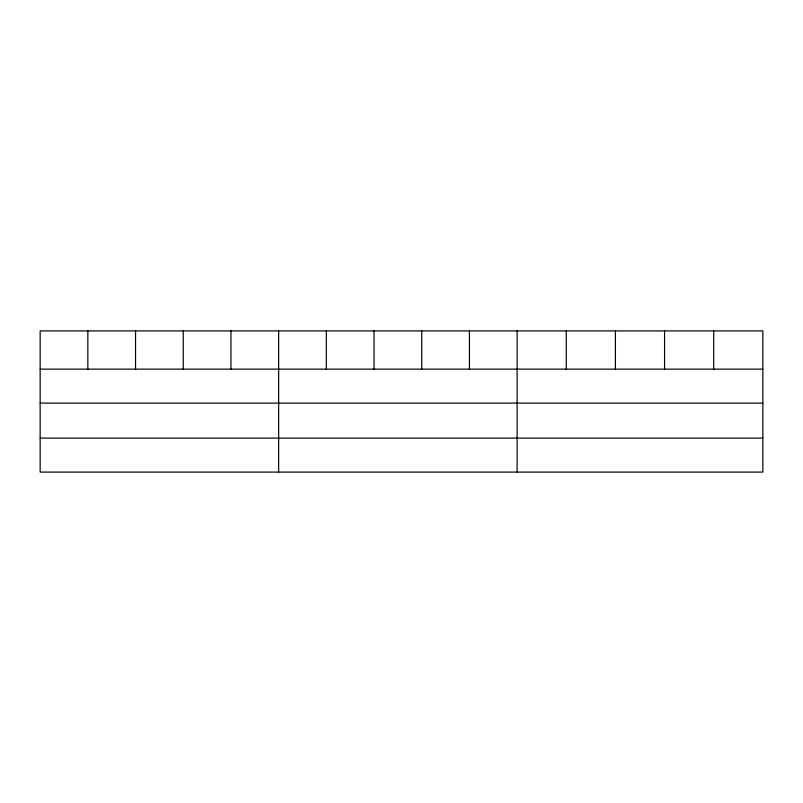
<?xml version="1.0" encoding="UTF-8"?>
<svg xmlns="http://www.w3.org/2000/svg" width="803" height="803" viewBox="0 0 803 803"><rect width="100%" height="100%" fill="white"/><g stroke="black" fill="none" stroke-linecap="round" stroke-linejoin="round"><path stroke-width="1.2" d="M762.85 403.106L762.85 330.916L40.15 330.916L40.15 472.084L762.85 472.084L762.85 403.106L40.15 403.106M40.15 369.139L762.85 369.139M40.15 438.107L762.85 438.107M713.706 330.916L713.706 369.139M664.563 330.916L664.563 369.139M615.419 330.916L615.419 369.139M566.276 330.916L566.276 369.139M517.132 330.916L517.132 472.084M469.434 330.916L469.434 369.139M421.736 330.916L421.736 369.139M374.037 330.916L374.037 369.139M326.339 330.916L326.339 369.139M278.641 330.916L278.641 472.084M230.943 330.916L230.943 369.139M183.245 330.916L183.245 369.139M135.546 330.916L135.546 369.139M87.848 330.916L87.848 369.139"/></g></svg>
